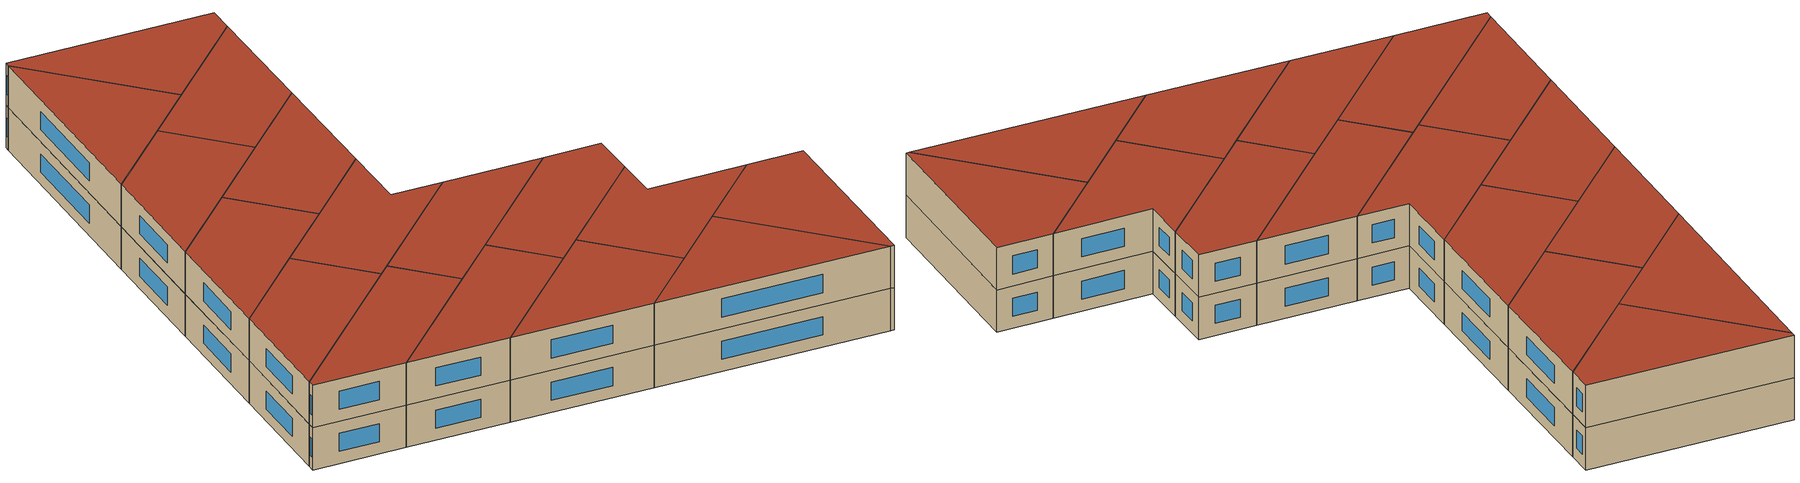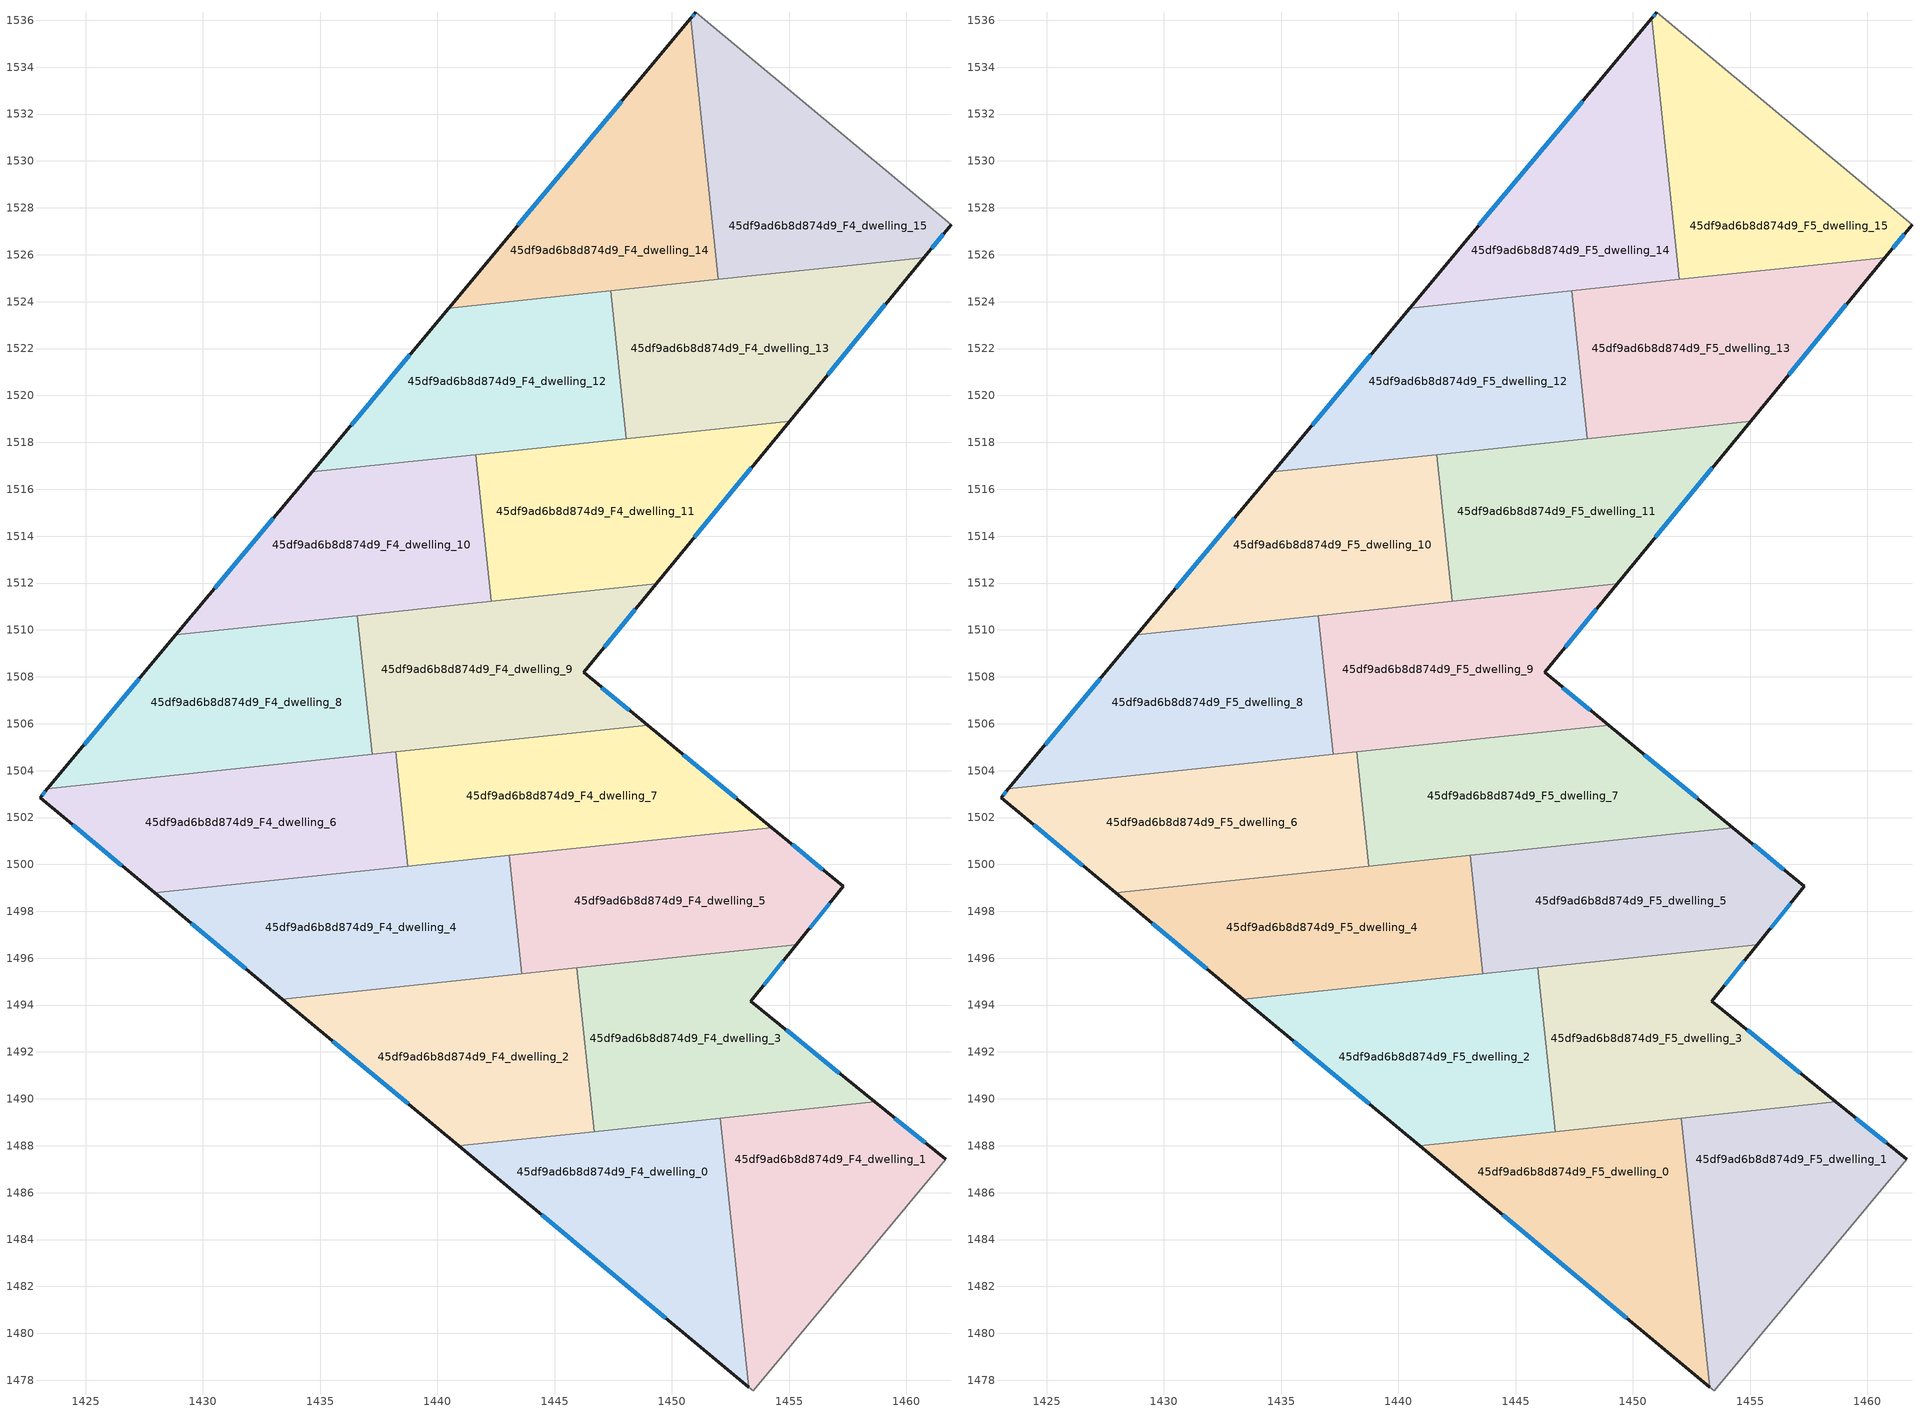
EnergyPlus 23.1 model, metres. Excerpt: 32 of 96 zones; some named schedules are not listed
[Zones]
45df9ad6b8d874d9_F4_dwelling_0
 floor to 45df9ad6b8d874d9_F3_dwelling_0 (EU_floor_Construction): 1452.07,1489.18 1453.28,1477.71 1440.91,1488 z12
 wall outside (EU_wall_Construction): 1440.91,1488 1453.28,1477.71 z12:15
 wall to 45df9ad6b8d874d9_F4_dwelling_1 (EU_wall_Construction): 1453.28,1477.71 1452.07,1489.18 z12:15
 wall to 45df9ad6b8d874d9_F4_dwelling_2 (EU_wall_Construction): 1446.69,1488.61 1440.91,1488 z12:15
 wall to 45df9ad6b8d874d9_F4_dwelling_3 (EU_wall_Construction): 1452.07,1489.18 1446.69,1488.61 z12:15
 window (EU_Window_Construction): 1444.45,1485.06 1449.75,1480.65 z12.86:14.14
45df9ad6b8d874d9_F4_dwelling_1
 floor to 45df9ad6b8d874d9_F3_dwelling_1 (EU_floor_Construction): 1461.67,1487.42 1453.46,1477.56 1453.28,1477.71 1452.07,1489.18 1458.65,1489.88 z12
 wall outside (EU_wall_Construction): 1461.67,1487.42 1458.65,1489.88 z12:15
 wall adiabatic (EU_wall_Construction): 1453.28,1477.71 1453.46,1477.56 1461.67,1487.42 z12:15
 wall to 45df9ad6b8d874d9_F4_dwelling_3 (EU_wall_Construction): 1458.65,1489.88 1452.07,1489.18 z12:15
 window (EU_Window_Construction): 1460.81,1488.12 1459.51,1489.17 z12.86:14.14
45df9ad6b8d874d9_F4_dwelling_10
 floor to 45df9ad6b8d874d9_F3_dwelling_10 (EU_floor_Construction): 1441.63,1517.48 1442.3,1511.21 1428.85,1509.79 1434.66,1516.74 z12
 wall outside (EU_wall_Construction): 1434.66,1516.74 1428.85,1509.79 z12:15
 wall to 45df9ad6b8d874d9_F4_dwelling_11 (EU_wall_Construction): 1442.3,1511.21 1441.63,1517.48 z12:15
 wall to 45df9ad6b8d874d9_F4_dwelling_8 (EU_wall_Construction): 1428.85,1509.79 1436.59,1510.61 z12:15
 wall to 45df9ad6b8d874d9_F4_dwelling_12 (EU_wall_Construction): 1441.63,1517.48 1434.66,1516.74 z12:15
 wall to 45df9ad6b8d874d9_F4_dwelling_9 (EU_wall_Construction): 1436.59,1510.61 1442.3,1511.21 z12:15
 window (EU_Window_Construction): 1433,1514.75 1430.51,1511.78 z12.86:14.14
45df9ad6b8d874d9_F4_dwelling_11
 floor to 45df9ad6b8d874d9_F3_dwelling_11 (EU_floor_Construction): 1455.02,1518.9 1449.33,1511.96 1442.3,1511.21 1441.63,1517.48 z12
 wall outside (EU_wall_Construction): 1449.33,1511.96 1455.02,1518.9 z12:15
 wall to 45df9ad6b8d874d9_F4_dwelling_9 (EU_wall_Construction): 1442.3,1511.21 1449.33,1511.96 z12:15
 wall to 45df9ad6b8d874d9_F4_dwelling_13 (EU_wall_Construction): 1455.02,1518.9 1448.06,1518.16 z12:15
 wall to 45df9ad6b8d874d9_F4_dwelling_12 (EU_wall_Construction): 1448.06,1518.16 1441.63,1517.48 z12:15
 window (EU_Window_Construction): 1450.96,1513.94 1453.4,1516.92 z12.86:14.14
45df9ad6b8d874d9_F4_dwelling_12
 floor to 45df9ad6b8d874d9_F3_dwelling_12 (EU_floor_Construction): 1447.4,1524.46 1448.06,1518.16 1434.66,1516.74 1440.49,1523.73 z12
 wall outside (EU_wall_Construction): 1440.49,1523.73 1434.66,1516.74 z12:15
 wall to 45df9ad6b8d874d9_F4_dwelling_13 (EU_wall_Construction): 1448.06,1518.16 1447.4,1524.46 z12:15
 wall to 45df9ad6b8d874d9_F4_dwelling_14 (EU_wall_Construction): 1447.4,1524.46 1440.49,1523.73 z12:15
 window (EU_Window_Construction): 1438.82,1521.73 1436.32,1518.74 z12.86:14.14
45df9ad6b8d874d9_F4_dwelling_13
 floor to 45df9ad6b8d874d9_F3_dwelling_13 (EU_floor_Construction): 1460.74,1525.87 1455.02,1518.9 1448.06,1518.16 1447.4,1524.46 z12
 wall outside (EU_wall_Construction): 1455.02,1518.9 1460.74,1525.87 z12:15
 wall to 45df9ad6b8d874d9_F4_dwelling_15 (EU_wall_Construction): 1460.74,1525.87 1451.98,1524.94 z12:15
 wall to 45df9ad6b8d874d9_F4_dwelling_14 (EU_wall_Construction): 1451.98,1524.94 1447.39,1524.46 z12:15
 window (EU_Window_Construction): 1456.66,1520.89 1459.11,1523.88 z12.86:14.14
45df9ad6b8d874d9_F4_dwelling_14
 floor to 45df9ad6b8d874d9_F3_dwelling_14 (EU_floor_Construction): 1450.8,1536.08 1451.98,1524.94 1440.49,1523.73 z12
 wall outside (EU_wall_Construction): 1450.8,1536.08 1440.49,1523.73 z12:15
 wall to 45df9ad6b8d874d9_F4_dwelling_15 (EU_wall_Construction): 1451.98,1524.94 1450.8,1536.08 z12:15
 window (EU_Window_Construction): 1447.86,1532.55 1443.44,1527.25 z12.86:14.14
45df9ad6b8d874d9_F4_dwelling_15
 floor to 45df9ad6b8d874d9_F3_dwelling_15 (EU_floor_Construction): 1461.91,1527.29 1460.74,1525.87 1451.98,1524.94 1450.8,1536.08 1451.02,1536.34 z12
 wall outside (EU_wall_Construction): 1451.02,1536.34 1450.8,1536.08 / 1460.74,1525.87 1461.91,1527.29 z12:15
 wall adiabatic (EU_wall_Construction): 1461.91,1527.29 1451.02,1536.34 z12:15
 window (EU_Window_Construction): 1450.96,1536.26 1450.87,1536.15 / 1461.08,1526.28 1461.57,1526.88 z12.86:14.14
45df9ad6b8d874d9_F4_dwelling_2
 floor to 45df9ad6b8d874d9_F3_dwelling_2 (EU_floor_Construction): 1445.95,1495.59 1446.69,1488.61 1440.91,1488 1433.39,1494.25 z12
 wall outside (EU_wall_Construction): 1433.39,1494.25 1440.91,1488 z12:15
 wall to 45df9ad6b8d874d9_F4_dwelling_3 (EU_wall_Construction): 1446.69,1488.61 1445.95,1495.59 z12:15
 wall to 45df9ad6b8d874d9_F4_dwelling_4 (EU_wall_Construction): 1443.61,1495.34 1433.39,1494.25 z12:15
 wall to 45df9ad6b8d874d9_F4_dwelling_5 (EU_wall_Construction): 1445.95,1495.59 1443.61,1495.34 z12:15
 window (EU_Window_Construction): 1435.54,1492.47 1438.76,1489.79 z12.86:14.14
45df9ad6b8d874d9_F4_dwelling_3
 floor to 45df9ad6b8d874d9_F3_dwelling_3 (EU_floor_Construction): 1455.31,1496.58 1453.36,1494.16 1458.65,1489.88 1446.69,1488.61 1445.95,1495.59 z12
 wall outside (EU_wall_Construction): 1458.65,1489.88 1453.36,1494.16 1455.31,1496.58 z12:15
 wall to 45df9ad6b8d874d9_F4_dwelling_5 (EU_wall_Construction): 1455.31,1496.58 1445.95,1495.59 z12:15
 window (EU_Window_Construction): 1457.14,1491.1 1454.87,1492.94 / 1453.92,1494.85 1454.75,1495.89 z12.86:14.14
45df9ad6b8d874d9_F4_dwelling_4
 floor to 45df9ad6b8d874d9_F3_dwelling_4 (EU_floor_Construction): 1443.07,1500.38 1443.61,1495.34 1433.39,1494.25 1427.95,1498.78 z12
 wall outside (EU_wall_Construction): 1427.95,1498.78 1433.39,1494.25 z12:15
 wall to 45df9ad6b8d874d9_F4_dwelling_5 (EU_wall_Construction): 1443.61,1495.34 1443.07,1500.38 z12:15
 wall to 45df9ad6b8d874d9_F4_dwelling_6 (EU_wall_Construction): 1438.74,1499.92 1427.95,1498.78 z12:15
 wall to 45df9ad6b8d874d9_F4_dwelling_7 (EU_wall_Construction): 1443.07,1500.38 1438.74,1499.92 z12:15
 window (EU_Window_Construction): 1429.5,1497.49 1431.83,1495.55 z12.86:14.14
45df9ad6b8d874d9_F4_dwelling_5
 floor to 45df9ad6b8d874d9_F3_dwelling_5 (EU_floor_Construction): 1457.3,1499.06 1455.31,1496.58 1443.61,1495.34 1443.07,1500.38 1454.26,1501.57 z12
 wall outside (EU_wall_Construction): 1455.31,1496.58 1457.3,1499.06 1454.26,1501.57 z12:15
 wall to 45df9ad6b8d874d9_F4_dwelling_7 (EU_wall_Construction): 1454.26,1501.57 1443.07,1500.38 z12:15
 window (EU_Window_Construction): 1456.43,1499.78 1455.13,1500.85 / 1455.88,1497.29 1456.73,1498.35 z12.86:14.14
45df9ad6b8d874d9_F4_dwelling_6
 floor to 45df9ad6b8d874d9_F3_dwelling_6 (EU_floor_Construction): 1438.22,1504.79 1438.74,1499.92 1427.95,1498.78 1423.05,1502.85 1423.36,1503.22 z12
 wall outside (EU_wall_Construction): 1423.36,1503.22 1423.05,1502.85 1427.95,1498.78 z12:15
 wall to 45df9ad6b8d874d9_F4_dwelling_7 (EU_wall_Construction): 1438.74,1499.92 1438.22,1504.79 z12:15
 wall to 45df9ad6b8d874d9_F4_dwelling_8 (EU_wall_Construction): 1437.22,1504.69 1423.36,1503.22 z12:15
 wall to 45df9ad6b8d874d9_F4_dwelling_9 (EU_wall_Construction): 1438.22,1504.79 1437.22,1504.69 z12:15
 window (EU_Window_Construction): 1423.28,1503.11 1423.14,1502.96 / 1424.45,1501.69 1426.55,1499.94 z12.86:14.14
45df9ad6b8d874d9_F4_dwelling_7
 floor to 45df9ad6b8d874d9_F3_dwelling_7 (EU_floor_Construction): 1454.26,1501.57 1438.74,1499.92 1438.22,1504.79 1448.97,1505.93 z12
 wall outside (EU_wall_Construction): 1454.26,1501.57 1448.97,1505.93 z12:15
 wall to 45df9ad6b8d874d9_F4_dwelling_9 (EU_wall_Construction): 1448.97,1505.93 1438.22,1504.79 z12:15
 window (EU_Window_Construction): 1452.75,1502.81 1450.48,1504.69 z12.86:14.14
45df9ad6b8d874d9_F4_dwelling_8
 floor to 45df9ad6b8d874d9_F3_dwelling_8 (EU_floor_Construction): 1436.59,1510.61 1437.22,1504.69 1423.36,1503.22 1428.85,1509.79 z12
 wall outside (EU_wall_Construction): 1428.85,1509.79 1423.36,1503.22 z12:15
 wall to 45df9ad6b8d874d9_F4_dwelling_9 (EU_wall_Construction): 1437.22,1504.69 1436.59,1510.61 z12:15
 window (EU_Window_Construction): 1427.28,1507.91 1424.93,1505.1 z12.86:14.14
45df9ad6b8d874d9_F4_dwelling_9
 floor to 45df9ad6b8d874d9_F3_dwelling_9 (EU_floor_Construction): 1449.33,1511.96 1446.23,1508.18 1448.97,1505.93 1437.22,1504.69 1436.59,1510.61 z12
 wall outside (EU_wall_Construction): 1448.97,1505.93 1446.23,1508.18 1449.33,1511.96 z12:15
 window (EU_Window_Construction): 1448.19,1506.58 1447.01,1507.54 / 1447.12,1509.26 1448.45,1510.88 z12.86:14.14
45df9ad6b8d874d9_F5_dwelling_0
 floor to 45df9ad6b8d874d9_F4_dwelling_0 (EU_floor_Construction): 1452.07,1489.18 1453.28,1477.71 1440.91,1488 z15
 wall outside (EU_wall_Construction): 1440.91,1488 1453.28,1477.71 z15:18
 wall to 45df9ad6b8d874d9_F5_dwelling_1 (EU_wall_Construction): 1453.28,1477.71 1452.07,1489.18 z15:18
 wall to 45df9ad6b8d874d9_F5_dwelling_2 (EU_wall_Construction): 1446.69,1488.61 1440.91,1488 z15:18
 wall to 45df9ad6b8d874d9_F5_dwelling_3 (EU_wall_Construction): 1452.07,1489.18 1446.69,1488.61 z15:18
 window (EU_Window_Construction): 1444.45,1485.06 1449.75,1480.65 z15.86:17.14
 roof outside (EU_roof_Construction): 1453.28,1477.71 1452.07,1489.18 1440.91,1488 z18
45df9ad6b8d874d9_F5_dwelling_1
 floor to 45df9ad6b8d874d9_F4_dwelling_1 (EU_floor_Construction): 1461.67,1487.42 1453.46,1477.56 1453.28,1477.71 1452.07,1489.18 1458.65,1489.88 z15
 wall outside (EU_wall_Construction): 1461.67,1487.42 1458.65,1489.88 z15:18
 wall adiabatic (EU_wall_Construction): 1453.28,1477.71 1453.46,1477.56 1461.67,1487.42 z15:18
 wall to 45df9ad6b8d874d9_F5_dwelling_3 (EU_wall_Construction): 1458.65,1489.88 1452.07,1489.18 z15:18
 window (EU_Window_Construction): 1460.81,1488.12 1459.51,1489.17 z15.86:17.14
 roof outside (EU_roof_Construction): 1453.46,1477.56 1461.67,1487.42 1458.65,1489.88 1452.07,1489.18 1453.28,1477.71 z18
45df9ad6b8d874d9_F5_dwelling_10
 floor to 45df9ad6b8d874d9_F4_dwelling_10 (EU_floor_Construction): 1441.63,1517.48 1442.3,1511.21 1428.85,1509.79 1434.66,1516.74 z15
 wall outside (EU_wall_Construction): 1434.66,1516.74 1428.85,1509.79 z15:18
 wall to 45df9ad6b8d874d9_F5_dwelling_11 (EU_wall_Construction): 1442.3,1511.21 1441.63,1517.48 z15:18
 wall to 45df9ad6b8d874d9_F5_dwelling_8 (EU_wall_Construction): 1428.85,1509.79 1436.59,1510.61 z15:18
 wall to 45df9ad6b8d874d9_F5_dwelling_12 (EU_wall_Construction): 1441.63,1517.48 1434.66,1516.74 z15:18
 wall to 45df9ad6b8d874d9_F5_dwelling_9 (EU_wall_Construction): 1436.59,1510.61 1442.3,1511.21 z15:18
 window (EU_Window_Construction): 1433,1514.75 1430.51,1511.78 z15.86:17.14
 roof outside (EU_roof_Construction): 1442.3,1511.21 1441.63,1517.48 1434.66,1516.74 1428.85,1509.79 z18
45df9ad6b8d874d9_F5_dwelling_11
 floor to 45df9ad6b8d874d9_F4_dwelling_11 (EU_floor_Construction): 1455.02,1518.9 1449.33,1511.96 1442.3,1511.21 1441.63,1517.48 z15
 wall outside (EU_wall_Construction): 1449.33,1511.96 1455.02,1518.9 z15:18
 wall to 45df9ad6b8d874d9_F5_dwelling_9 (EU_wall_Construction): 1442.3,1511.21 1449.33,1511.96 z15:18
 wall to 45df9ad6b8d874d9_F5_dwelling_13 (EU_wall_Construction): 1455.02,1518.9 1448.06,1518.16 z15:18
 wall to 45df9ad6b8d874d9_F5_dwelling_12 (EU_wall_Construction): 1448.06,1518.16 1441.63,1517.48 z15:18
 window (EU_Window_Construction): 1450.96,1513.94 1453.4,1516.92 z15.86:17.14
 roof outside (EU_roof_Construction): 1449.33,1511.96 1455.02,1518.9 1441.63,1517.48 1442.3,1511.21 z18
45df9ad6b8d874d9_F5_dwelling_12
 floor to 45df9ad6b8d874d9_F4_dwelling_12 (EU_floor_Construction): 1447.4,1524.46 1448.06,1518.16 1434.66,1516.74 1440.49,1523.73 z15
 wall outside (EU_wall_Construction): 1440.49,1523.73 1434.66,1516.74 z15:18
 wall to 45df9ad6b8d874d9_F5_dwelling_13 (EU_wall_Construction): 1448.06,1518.16 1447.4,1524.46 z15:18
 wall to 45df9ad6b8d874d9_F5_dwelling_14 (EU_wall_Construction): 1447.4,1524.46 1440.49,1523.73 z15:18
 window (EU_Window_Construction): 1438.82,1521.73 1436.32,1518.74 z15.86:17.14
 roof outside (EU_roof_Construction): 1448.06,1518.16 1447.4,1524.46 1440.49,1523.73 1434.66,1516.74 z18
45df9ad6b8d874d9_F5_dwelling_13
 floor to 45df9ad6b8d874d9_F4_dwelling_13 (EU_floor_Construction): 1460.74,1525.87 1455.02,1518.9 1448.06,1518.16 1447.4,1524.46 z15
 wall outside (EU_wall_Construction): 1455.02,1518.9 1460.74,1525.87 z15:18
 wall to 45df9ad6b8d874d9_F5_dwelling_15 (EU_wall_Construction): 1460.74,1525.87 1451.98,1524.94 z15:18
 wall to 45df9ad6b8d874d9_F5_dwelling_14 (EU_wall_Construction): 1451.98,1524.94 1447.39,1524.46 z15:18
 window (EU_Window_Construction): 1456.66,1520.89 1459.11,1523.88 z15.86:17.14
 roof outside (EU_roof_Construction): 1455.02,1518.9 1460.74,1525.87 1447.4,1524.46 1448.06,1518.16 z18
45df9ad6b8d874d9_F5_dwelling_14
 floor to 45df9ad6b8d874d9_F4_dwelling_14 (EU_floor_Construction): 1450.8,1536.08 1451.98,1524.94 1440.49,1523.73 z15
 wall outside (EU_wall_Construction): 1450.8,1536.08 1440.49,1523.73 z15:18
 wall to 45df9ad6b8d874d9_F5_dwelling_15 (EU_wall_Construction): 1451.98,1524.94 1450.8,1536.08 z15:18
 window (EU_Window_Construction): 1447.86,1532.55 1443.44,1527.25 z15.86:17.14
 roof outside (EU_roof_Construction): 1451.98,1524.94 1450.8,1536.08 1440.49,1523.73 z18
45df9ad6b8d874d9_F5_dwelling_15
 floor to 45df9ad6b8d874d9_F4_dwelling_15 (EU_floor_Construction): 1461.91,1527.29 1460.74,1525.87 1451.98,1524.94 1450.8,1536.08 1451.02,1536.34 z15
 wall outside (EU_wall_Construction): 1451.02,1536.34 1450.8,1536.08 / 1460.74,1525.87 1461.91,1527.29 z15:18
 wall adiabatic (EU_wall_Construction): 1461.91,1527.29 1451.02,1536.34 z15:18
 window (EU_Window_Construction): 1450.96,1536.26 1450.87,1536.15 / 1461.08,1526.28 1461.57,1526.88 z15.86:17.14
 roof outside (EU_roof_Construction): 1460.74,1525.87 1461.91,1527.29 1451.02,1536.34 1450.8,1536.08 1451.98,1524.94 z18
45df9ad6b8d874d9_F5_dwelling_2
 floor to 45df9ad6b8d874d9_F4_dwelling_2 (EU_floor_Construction): 1445.95,1495.59 1446.69,1488.61 1440.91,1488 1433.39,1494.25 z15
 wall outside (EU_wall_Construction): 1433.39,1494.25 1440.91,1488 z15:18
 wall to 45df9ad6b8d874d9_F5_dwelling_3 (EU_wall_Construction): 1446.69,1488.61 1445.95,1495.59 z15:18
 wall to 45df9ad6b8d874d9_F5_dwelling_4 (EU_wall_Construction): 1443.61,1495.34 1433.39,1494.25 z15:18
 wall to 45df9ad6b8d874d9_F5_dwelling_5 (EU_wall_Construction): 1445.95,1495.59 1443.61,1495.34 z15:18
 window (EU_Window_Construction): 1435.54,1492.47 1438.76,1489.79 z15.86:17.14
 roof outside (EU_roof_Construction): 1446.69,1488.61 1445.95,1495.59 1433.39,1494.25 1440.91,1488 z18
45df9ad6b8d874d9_F5_dwelling_3
 floor to 45df9ad6b8d874d9_F4_dwelling_3 (EU_floor_Construction): 1455.31,1496.58 1453.36,1494.16 1458.65,1489.88 1446.69,1488.61 1445.95,1495.59 z15
 wall outside (EU_wall_Construction): 1458.65,1489.88 1453.36,1494.16 1455.31,1496.58 z15:18
 wall to 45df9ad6b8d874d9_F5_dwelling_5 (EU_wall_Construction): 1455.31,1496.58 1445.95,1495.59 z15:18
 window (EU_Window_Construction): 1457.14,1491.1 1454.87,1492.94 / 1453.92,1494.85 1454.75,1495.89 z15.86:17.14
 roof outside (EU_roof_Construction): 1458.65,1489.88 1453.36,1494.16 1455.31,1496.58 1445.95,1495.59 1446.69,1488.61 z18
45df9ad6b8d874d9_F5_dwelling_4
 floor to 45df9ad6b8d874d9_F4_dwelling_4 (EU_floor_Construction): 1443.07,1500.38 1443.61,1495.34 1433.39,1494.25 1427.95,1498.78 z15
 wall outside (EU_wall_Construction): 1427.95,1498.78 1433.39,1494.25 z15:18
 wall to 45df9ad6b8d874d9_F5_dwelling_5 (EU_wall_Construction): 1443.61,1495.34 1443.07,1500.38 z15:18
 wall to 45df9ad6b8d874d9_F5_dwelling_6 (EU_wall_Construction): 1438.74,1499.92 1427.95,1498.78 z15:18
 wall to 45df9ad6b8d874d9_F5_dwelling_7 (EU_wall_Construction): 1443.07,1500.38 1438.74,1499.92 z15:18
 window (EU_Window_Construction): 1429.5,1497.49 1431.83,1495.55 z15.86:17.14
 roof outside (EU_roof_Construction): 1443.61,1495.34 1443.07,1500.38 1427.95,1498.78 1433.39,1494.25 z18
45df9ad6b8d874d9_F5_dwelling_5
 floor to 45df9ad6b8d874d9_F4_dwelling_5 (EU_floor_Construction): 1457.3,1499.06 1455.31,1496.58 1443.61,1495.34 1443.07,1500.38 1454.26,1501.57 z15
 wall outside (EU_wall_Construction): 1455.31,1496.58 1457.3,1499.06 1454.26,1501.57 z15:18
 wall to 45df9ad6b8d874d9_F5_dwelling_7 (EU_wall_Construction): 1454.26,1501.57 1443.07,1500.38 z15:18
 window (EU_Window_Construction): 1456.43,1499.78 1455.13,1500.85 / 1455.88,1497.29 1456.73,1498.35 z15.86:17.14
 roof outside (EU_roof_Construction): 1455.31,1496.58 1457.3,1499.06 1454.26,1501.57 1443.07,1500.38 1443.61,1495.34 z18
45df9ad6b8d874d9_F5_dwelling_6
 floor to 45df9ad6b8d874d9_F4_dwelling_6 (EU_floor_Construction): 1438.22,1504.79 1438.74,1499.92 1427.95,1498.78 1423.05,1502.85 1423.36,1503.22 z15
 wall outside (EU_wall_Construction): 1423.36,1503.22 1423.05,1502.85 1427.95,1498.78 z15:18
 wall to 45df9ad6b8d874d9_F5_dwelling_7 (EU_wall_Construction): 1438.74,1499.92 1438.22,1504.79 z15:18
 wall to 45df9ad6b8d874d9_F5_dwelling_8 (EU_wall_Construction): 1437.22,1504.69 1423.36,1503.22 z15:18
 wall to 45df9ad6b8d874d9_F5_dwelling_9 (EU_wall_Construction): 1438.22,1504.79 1437.22,1504.69 z15:18
 window (EU_Window_Construction): 1423.28,1503.11 1423.14,1502.96 / 1424.45,1501.69 1426.55,1499.94 z15.86:17.14
 roof outside (EU_roof_Construction): 1438.74,1499.92 1438.22,1504.79 1423.36,1503.22 1423.05,1502.85 1427.95,1498.78 z18
45df9ad6b8d874d9_F5_dwelling_7
 floor to 45df9ad6b8d874d9_F4_dwelling_7 (EU_floor_Construction): 1454.26,1501.57 1438.74,1499.92 1438.22,1504.79 1448.97,1505.93 z15
 wall outside (EU_wall_Construction): 1454.26,1501.57 1448.97,1505.93 z15:18
 wall to 45df9ad6b8d874d9_F5_dwelling_9 (EU_wall_Construction): 1448.97,1505.93 1438.22,1504.79 z15:18
 window (EU_Window_Construction): 1452.75,1502.81 1450.48,1504.69 z15.86:17.14
 roof outside (EU_roof_Construction): 1454.26,1501.57 1448.97,1505.93 1438.22,1504.79 1438.74,1499.92 z18
45df9ad6b8d874d9_F5_dwelling_8
 floor to 45df9ad6b8d874d9_F4_dwelling_8 (EU_floor_Construction): 1436.59,1510.61 1437.22,1504.69 1423.36,1503.22 1428.85,1509.79 z15
 wall outside (EU_wall_Construction): 1428.85,1509.79 1423.36,1503.22 z15:18
 wall to 45df9ad6b8d874d9_F5_dwelling_9 (EU_wall_Construction): 1437.22,1504.69 1436.59,1510.61 z15:18
 window (EU_Window_Construction): 1427.28,1507.91 1424.93,1505.1 z15.86:17.14
 roof outside (EU_roof_Construction): 1437.22,1504.69 1436.59,1510.61 1428.85,1509.79 1423.36,1503.22 z18
45df9ad6b8d874d9_F5_dwelling_9
 floor to 45df9ad6b8d874d9_F4_dwelling_9 (EU_floor_Construction): 1449.33,1511.96 1446.23,1508.18 1448.97,1505.93 1437.22,1504.69 1436.59,1510.61 z15
 wall outside (EU_wall_Construction): 1448.97,1505.93 1446.23,1508.18 1449.33,1511.96 z15:18
 window (EU_Window_Construction): 1448.19,1506.58 1447.01,1507.54 / 1447.12,1509.26 1448.45,1510.88 z15.86:17.14
 roof outside (EU_roof_Construction): 1448.97,1505.93 1446.23,1508.18 1449.33,1511.96 1436.59,1510.61 1437.22,1504.69 z18
[Building]
EU S2 Campaign: North Axis=0; Terrain=City; Solar Distribution=FullExterior
[Site:Location]
Helsinki-Vantaa.AP: Latitude=60.317; Longitude=24.963; Time Zone=2; Elevation=54.6
[SizingPeriod:WeatherFileDays]
AnnualSizingPeriod: Begin Month=1; Begin Day of Month=1; End Month=12; End Day of Month=31; Day of Week for Start Day=Monday; Use Weather File Daylight Saving Period=No; Use Weather File Rain and Snow Indicators=No
[MATERIAL]
EU_InternalMass_Material: Roughness=MediumRough; Thickness=0.1; Conductivity=1; Density=1800; Specific Heat=900; Thermal Absorptance=0.9; Solar Absorptance=0.7; Visible Absorptance=0.7
[MATERIAL:NOMASS] Roughness=MediumRough; Thermal Absorptance=0.9; Solar Absorptance=0.7; Visible Absorptance=0.7
Name | Thermal Resistance
EU_wall_NoMass | 1.10183
EU_roof_NoMass; EU_floor_NoMass | 1.70606
[WINDOWMATERIAL:SIMPLEGLAZINGSYSTEM]
EU_Window_SimpleGlazing: UFactor=3.11035; Solar Heat Gain Coefficient=0.8; Visible Transmittance=0.8
[CONSTRUCTION]
EU_wall_Construction: EU_wall_NoMass
EU_roof_Construction: EU_roof_NoMass
EU_floor_Construction: EU_floor_NoMass
EU_Window_Construction: EU_Window_SimpleGlazing
EU_InternalMass_Construction: EU_InternalMass_Material
[ZONE] Type=1; Multiplier=1; Ceiling Height=autocalculate; Floor Area=autocalculate; Part of Total Floor Area=Yes
Name | Volume
45df9ad6b8d874d9_F4_dwelling_0; 45df9ad6b8d874d9_F5_dwelling_0; 45df9ad6b8d874d9_F4_dwelling_3; 45df9ad6b8d874d9_F5_dwelling_3 | 194.022
45df9ad6b8d874d9_F4_dwelling_1; 45df9ad6b8d874d9_F5_dwelling_1 | 194.042
45df9ad6b8d874d9_F4_dwelling_10; 45df9ad6b8d874d9_F5_dwelling_10 | 194.039
45df9ad6b8d874d9_F4_dwelling_11; 45df9ad6b8d874d9_F5_dwelling_11; 45df9ad6b8d874d9_F4_dwelling_7; 45df9ad6b8d874d9_F5_dwelling_7 | 194.037
45df9ad6b8d874d9_F4_dwelling_12; 45df9ad6b8d874d9_F5_dwelling_12; 45df9ad6b8d874d9_F4_dwelling_15; 45df9ad6b8d874d9_F5_dwelling_15 | 194.016
45df9ad6b8d874d9_F4_dwelling_13; 45df9ad6b8d874d9_F5_dwelling_13 | 194.015
45df9ad6b8d874d9_F4_dwelling_14; 45df9ad6b8d874d9_F5_dwelling_14 | 194.029
45df9ad6b8d874d9_F4_dwelling_2; 45df9ad6b8d874d9_F5_dwelling_2; 45df9ad6b8d874d9_F4_dwelling_9; 45df9ad6b8d874d9_F5_dwelling_9 | 194.027
45df9ad6b8d874d9_F4_dwelling_4; 45df9ad6b8d874d9_F5_dwelling_4 | 193.997
45df9ad6b8d874d9_F4_dwelling_5; 45df9ad6b8d874d9_F5_dwelling_5 | 194
45df9ad6b8d874d9_F4_dwelling_6; 45df9ad6b8d874d9_F5_dwelling_6 | 194.043
45df9ad6b8d874d9_F4_dwelling_8; 45df9ad6b8d874d9_F5_dwelling_8 | 194.026
[INTERNALMASS] Construction=EU_InternalMass_Construction
Name | Zone or ZoneList | Surface Area
45df9ad6b8d874d9_F4_dwelling_0_EU_InternalMass | 45df9ad6b8d874d9_F4_dwelling_0 | 64.6739
45df9ad6b8d874d9_F4_dwelling_1_EU_InternalMass | 45df9ad6b8d874d9_F4_dwelling_1 | 64.6767
45df9ad6b8d874d9_F4_dwelling_2_EU_InternalMass | 45df9ad6b8d874d9_F4_dwelling_2 | 64.676
45df9ad6b8d874d9_F4_dwelling_3_EU_InternalMass | 45df9ad6b8d874d9_F4_dwelling_3 | 64.6741
45df9ad6b8d874d9_F4_dwelling_4_EU_InternalMass | 45df9ad6b8d874d9_F4_dwelling_4 | 64.667
45df9ad6b8d874d9_F4_dwelling_5_EU_InternalMass | 45df9ad6b8d874d9_F4_dwelling_5 | 64.6669
45df9ad6b8d874d9_F4_dwelling_6_EU_InternalMass | 45df9ad6b8d874d9_F4_dwelling_6 | 64.6805
45df9ad6b8d874d9_F4_dwelling_7_EU_InternalMass | 45df9ad6b8d874d9_F4_dwelling_7 | 64.6793
45df9ad6b8d874d9_F4_dwelling_8_EU_InternalMass | 45df9ad6b8d874d9_F4_dwelling_8 | 64.676
45df9ad6b8d874d9_F4_dwelling_9_EU_InternalMass | 45df9ad6b8d874d9_F4_dwelling_9 | 64.6752
45df9ad6b8d874d9_F4_dwelling_10_EU_InternalMass | 45df9ad6b8d874d9_F4_dwelling_10 | 64.6804
45df9ad6b8d874d9_F4_dwelling_11_EU_InternalMass | 45df9ad6b8d874d9_F4_dwelling_11 | 64.6777
45df9ad6b8d874d9_F4_dwelling_12_EU_InternalMass | 45df9ad6b8d874d9_F4_dwelling_12 | 64.6696
45df9ad6b8d874d9_F4_dwelling_13_EU_InternalMass | 45df9ad6b8d874d9_F4_dwelling_13 | 64.6709
45df9ad6b8d874d9_F4_dwelling_14_EU_InternalMass | 45df9ad6b8d874d9_F4_dwelling_14 | 64.6709
45df9ad6b8d874d9_F4_dwelling_15_EU_InternalMass | 45df9ad6b8d874d9_F4_dwelling_15 | 64.6745
45df9ad6b8d874d9_F5_dwelling_0_EU_InternalMass | 45df9ad6b8d874d9_F5_dwelling_0 | 64.6739
45df9ad6b8d874d9_F5_dwelling_1_EU_InternalMass | 45df9ad6b8d874d9_F5_dwelling_1 | 64.6767
45df9ad6b8d874d9_F5_dwelling_2_EU_InternalMass | 45df9ad6b8d874d9_F5_dwelling_2 | 64.676
45df9ad6b8d874d9_F5_dwelling_3_EU_InternalMass | 45df9ad6b8d874d9_F5_dwelling_3 | 64.6741
45df9ad6b8d874d9_F5_dwelling_4_EU_InternalMass | 45df9ad6b8d874d9_F5_dwelling_4 | 64.667
45df9ad6b8d874d9_F5_dwelling_5_EU_InternalMass | 45df9ad6b8d874d9_F5_dwelling_5 | 64.6669
45df9ad6b8d874d9_F5_dwelling_6_EU_InternalMass | 45df9ad6b8d874d9_F5_dwelling_6 | 64.6805
45df9ad6b8d874d9_F5_dwelling_7_EU_InternalMass | 45df9ad6b8d874d9_F5_dwelling_7 | 64.6793
45df9ad6b8d874d9_F5_dwelling_8_EU_InternalMass | 45df9ad6b8d874d9_F5_dwelling_8 | 64.676
45df9ad6b8d874d9_F5_dwelling_9_EU_InternalMass | 45df9ad6b8d874d9_F5_dwelling_9 | 64.6752
45df9ad6b8d874d9_F5_dwelling_10_EU_InternalMass | 45df9ad6b8d874d9_F5_dwelling_10 | 64.6804
45df9ad6b8d874d9_F5_dwelling_11_EU_InternalMass | 45df9ad6b8d874d9_F5_dwelling_11 | 64.6777
45df9ad6b8d874d9_F5_dwelling_12_EU_InternalMass | 45df9ad6b8d874d9_F5_dwelling_12 | 64.6696
45df9ad6b8d874d9_F5_dwelling_13_EU_InternalMass | 45df9ad6b8d874d9_F5_dwelling_13 | 64.6709
45df9ad6b8d874d9_F5_dwelling_14_EU_InternalMass | 45df9ad6b8d874d9_F5_dwelling_14 | 64.6709
45df9ad6b8d874d9_F5_dwelling_15_EU_InternalMass | 45df9ad6b8d874d9_F5_dwelling_15 | 64.6745
[OTHEREQUIPMENT] Fuel Type=Electricity; Design Level Calculation Method=Watts/Area; Power per Zone Floor Area=1; Fraction Latent=0; Fraction Radiant=0; Fraction Lost=0; Carbon Dioxide Generation Rate=0; EndUse Subcategory=EU_Step8_InternalGains
Name | Zone or ZoneList or Space or SpaceList | Schedule
EU_Step8_InternalGain_45df9ad6b8d874d9_F4_dwelling_0_f000 | 45df9ad6b8d874d9_F4_dwelling_0 | EU_Step8_GainSchedule_45df9ad6b8d874d9_F4_dwelling_0_f000
EU_Step8_InternalGain_45df9ad6b8d874d9_F4_dwelling_1_f000 | 45df9ad6b8d874d9_F4_dwelling_1 | EU_Step8_GainSchedule_45df9ad6b8d874d9_F4_dwelling_1_f000
EU_Step8_InternalGain_45df9ad6b8d874d9_F4_dwelling_2_f000 | 45df9ad6b8d874d9_F4_dwelling_2 | EU_Step8_GainSchedule_45df9ad6b8d874d9_F4_dwelling_2_f000
EU_Step8_InternalGain_45df9ad6b8d874d9_F4_dwelling_3_f000 | 45df9ad6b8d874d9_F4_dwelling_3 | EU_Step8_GainSchedule_45df9ad6b8d874d9_F4_dwelling_3_f000
EU_Step8_InternalGain_45df9ad6b8d874d9_F4_dwelling_4_f000 | 45df9ad6b8d874d9_F4_dwelling_4 | EU_Step8_GainSchedule_45df9ad6b8d874d9_F4_dwelling_4_f000
EU_Step8_InternalGain_45df9ad6b8d874d9_F4_dwelling_5_f000 | 45df9ad6b8d874d9_F4_dwelling_5 | EU_Step8_GainSchedule_45df9ad6b8d874d9_F4_dwelling_5_f000
EU_Step8_InternalGain_45df9ad6b8d874d9_F4_dwelling_6_f000 | 45df9ad6b8d874d9_F4_dwelling_6 | EU_Step8_GainSchedule_45df9ad6b8d874d9_F4_dwelling_6_f000
EU_Step8_InternalGain_45df9ad6b8d874d9_F4_dwelling_7_f000 | 45df9ad6b8d874d9_F4_dwelling_7 | EU_Step8_GainSchedule_45df9ad6b8d874d9_F4_dwelling_7_f000
EU_Step8_InternalGain_45df9ad6b8d874d9_F4_dwelling_8_f000 | 45df9ad6b8d874d9_F4_dwelling_8 | EU_Step8_GainSchedule_45df9ad6b8d874d9_F4_dwelling_8_f000
EU_Step8_InternalGain_45df9ad6b8d874d9_F4_dwelling_9_f000 | 45df9ad6b8d874d9_F4_dwelling_9 | EU_Step8_GainSchedule_45df9ad6b8d874d9_F4_dwelling_9_f000
EU_Step8_InternalGain_45df9ad6b8d874d9_F4_dwelling_10_f000 | 45df9ad6b8d874d9_F4_dwelling_10 | EU_Step8_GainSchedule_45df9ad6b8d874d9_F4_dwelling_10_f000
EU_Step8_InternalGain_45df9ad6b8d874d9_F4_dwelling_11_f000 | 45df9ad6b8d874d9_F4_dwelling_11 | EU_Step8_GainSchedule_45df9ad6b8d874d9_F4_dwelling_11_f000
EU_Step8_InternalGain_45df9ad6b8d874d9_F4_dwelling_12_f000 | 45df9ad6b8d874d9_F4_dwelling_12 | EU_Step8_GainSchedule_45df9ad6b8d874d9_F4_dwelling_12_f000
EU_Step8_InternalGain_45df9ad6b8d874d9_F4_dwelling_13_f000 | 45df9ad6b8d874d9_F4_dwelling_13 | EU_Step8_GainSchedule_45df9ad6b8d874d9_F4_dwelling_13_f000
EU_Step8_InternalGain_45df9ad6b8d874d9_F4_dwelling_14_f000 | 45df9ad6b8d874d9_F4_dwelling_14 | EU_Step8_GainSchedule_45df9ad6b8d874d9_F4_dwelling_14_f000
EU_Step8_InternalGain_45df9ad6b8d874d9_F4_dwelling_15_f000 | 45df9ad6b8d874d9_F4_dwelling_15 | EU_Step8_GainSchedule_45df9ad6b8d874d9_F4_dwelling_15_f000
EU_Step8_InternalGain_45df9ad6b8d874d9_F5_dwelling_0_f000 | 45df9ad6b8d874d9_F5_dwelling_0 | EU_Step8_GainSchedule_45df9ad6b8d874d9_F5_dwelling_0_f000
EU_Step8_InternalGain_45df9ad6b8d874d9_F5_dwelling_1_f000 | 45df9ad6b8d874d9_F5_dwelling_1 | EU_Step8_GainSchedule_45df9ad6b8d874d9_F5_dwelling_1_f000
EU_Step8_InternalGain_45df9ad6b8d874d9_F5_dwelling_2_f000 | 45df9ad6b8d874d9_F5_dwelling_2 | EU_Step8_GainSchedule_45df9ad6b8d874d9_F5_dwelling_2_f000
EU_Step8_InternalGain_45df9ad6b8d874d9_F5_dwelling_3_f000 | 45df9ad6b8d874d9_F5_dwelling_3 | EU_Step8_GainSchedule_45df9ad6b8d874d9_F5_dwelling_3_f000
EU_Step8_InternalGain_45df9ad6b8d874d9_F5_dwelling_4_f000 | 45df9ad6b8d874d9_F5_dwelling_4 | EU_Step8_GainSchedule_45df9ad6b8d874d9_F5_dwelling_4_f000
EU_Step8_InternalGain_45df9ad6b8d874d9_F5_dwelling_5_f000 | 45df9ad6b8d874d9_F5_dwelling_5 | EU_Step8_GainSchedule_45df9ad6b8d874d9_F5_dwelling_5_f000
EU_Step8_InternalGain_45df9ad6b8d874d9_F5_dwelling_6_f000 | 45df9ad6b8d874d9_F5_dwelling_6 | EU_Step8_GainSchedule_45df9ad6b8d874d9_F5_dwelling_6_f000
EU_Step8_InternalGain_45df9ad6b8d874d9_F5_dwelling_7_f000 | 45df9ad6b8d874d9_F5_dwelling_7 | EU_Step8_GainSchedule_45df9ad6b8d874d9_F5_dwelling_7_f000
EU_Step8_InternalGain_45df9ad6b8d874d9_F5_dwelling_8_f000 | 45df9ad6b8d874d9_F5_dwelling_8 | EU_Step8_GainSchedule_45df9ad6b8d874d9_F5_dwelling_8_f000
EU_Step8_InternalGain_45df9ad6b8d874d9_F5_dwelling_9_f000 | 45df9ad6b8d874d9_F5_dwelling_9 | EU_Step8_GainSchedule_45df9ad6b8d874d9_F5_dwelling_9_f000
EU_Step8_InternalGain_45df9ad6b8d874d9_F5_dwelling_10_f000 | 45df9ad6b8d874d9_F5_dwelling_10 | EU_Step8_GainSchedule_45df9ad6b8d874d9_F5_dwelling_10_f000
EU_Step8_InternalGain_45df9ad6b8d874d9_F5_dwelling_11_f000 | 45df9ad6b8d874d9_F5_dwelling_11 | EU_Step8_GainSchedule_45df9ad6b8d874d9_F5_dwelling_11_f000
EU_Step8_InternalGain_45df9ad6b8d874d9_F5_dwelling_12_f000 | 45df9ad6b8d874d9_F5_dwelling_12 | EU_Step8_GainSchedule_45df9ad6b8d874d9_F5_dwelling_12_f000
EU_Step8_InternalGain_45df9ad6b8d874d9_F5_dwelling_13_f000 | 45df9ad6b8d874d9_F5_dwelling_13 | EU_Step8_GainSchedule_45df9ad6b8d874d9_F5_dwelling_13_f000
EU_Step8_InternalGain_45df9ad6b8d874d9_F5_dwelling_14_f000 | 45df9ad6b8d874d9_F5_dwelling_14 | EU_Step8_GainSchedule_45df9ad6b8d874d9_F5_dwelling_14_f000
EU_Step8_InternalGain_45df9ad6b8d874d9_F5_dwelling_15_f000 | 45df9ad6b8d874d9_F5_dwelling_15 | EU_Step8_GainSchedule_45df9ad6b8d874d9_F5_dwelling_15_f000
[ZONEVENTILATION:DESIGNFLOWRATE] Schedule=EU_AlwaysOn; Design Flow Rate Calculation Method=AirChanges/Hour; Air Changes per Hour=0.756316; Ventilation Type=Natural; Fan Pressure Rise=0; Fan Total Efficiency=1; Constant Term Coefficient=1; Temperature Term Coefficient=0; Velocity Term Coefficient=0; Velocity Squared Term Coefficient=0; Minimum Indoor Temperature=-100; Maximum Indoor Temperature=100; Delta Temperature=-100; Minimum Outdoor Temperature=-100; Maximum Outdoor Temperature=100; Maximum Wind Speed=40
Name | Zone or ZoneList or Space or SpaceList
EU_ConstantAir_45df9ad6b8d874d9_F4_dwelling_0 | 45df9ad6b8d874d9_F4_dwelling_0
EU_ConstantAir_45df9ad6b8d874d9_F4_dwelling_1 | 45df9ad6b8d874d9_F4_dwelling_1
EU_ConstantAir_45df9ad6b8d874d9_F4_dwelling_2 | 45df9ad6b8d874d9_F4_dwelling_2
EU_ConstantAir_45df9ad6b8d874d9_F4_dwelling_3 | 45df9ad6b8d874d9_F4_dwelling_3
EU_ConstantAir_45df9ad6b8d874d9_F4_dwelling_4 | 45df9ad6b8d874d9_F4_dwelling_4
EU_ConstantAir_45df9ad6b8d874d9_F4_dwelling_5 | 45df9ad6b8d874d9_F4_dwelling_5
EU_ConstantAir_45df9ad6b8d874d9_F4_dwelling_6 | 45df9ad6b8d874d9_F4_dwelling_6
EU_ConstantAir_45df9ad6b8d874d9_F4_dwelling_7 | 45df9ad6b8d874d9_F4_dwelling_7
EU_ConstantAir_45df9ad6b8d874d9_F4_dwelling_8 | 45df9ad6b8d874d9_F4_dwelling_8
EU_ConstantAir_45df9ad6b8d874d9_F4_dwelling_9 | 45df9ad6b8d874d9_F4_dwelling_9
EU_ConstantAir_45df9ad6b8d874d9_F4_dwelling_10 | 45df9ad6b8d874d9_F4_dwelling_10
EU_ConstantAir_45df9ad6b8d874d9_F4_dwelling_11 | 45df9ad6b8d874d9_F4_dwelling_11
EU_ConstantAir_45df9ad6b8d874d9_F4_dwelling_12 | 45df9ad6b8d874d9_F4_dwelling_12
EU_ConstantAir_45df9ad6b8d874d9_F4_dwelling_13 | 45df9ad6b8d874d9_F4_dwelling_13
EU_ConstantAir_45df9ad6b8d874d9_F4_dwelling_14 | 45df9ad6b8d874d9_F4_dwelling_14
EU_ConstantAir_45df9ad6b8d874d9_F4_dwelling_15 | 45df9ad6b8d874d9_F4_dwelling_15
EU_ConstantAir_45df9ad6b8d874d9_F5_dwelling_0 | 45df9ad6b8d874d9_F5_dwelling_0
EU_ConstantAir_45df9ad6b8d874d9_F5_dwelling_1 | 45df9ad6b8d874d9_F5_dwelling_1
EU_ConstantAir_45df9ad6b8d874d9_F5_dwelling_2 | 45df9ad6b8d874d9_F5_dwelling_2
EU_ConstantAir_45df9ad6b8d874d9_F5_dwelling_3 | 45df9ad6b8d874d9_F5_dwelling_3
EU_ConstantAir_45df9ad6b8d874d9_F5_dwelling_4 | 45df9ad6b8d874d9_F5_dwelling_4
EU_ConstantAir_45df9ad6b8d874d9_F5_dwelling_5 | 45df9ad6b8d874d9_F5_dwelling_5
EU_ConstantAir_45df9ad6b8d874d9_F5_dwelling_6 | 45df9ad6b8d874d9_F5_dwelling_6
EU_ConstantAir_45df9ad6b8d874d9_F5_dwelling_7 | 45df9ad6b8d874d9_F5_dwelling_7
EU_ConstantAir_45df9ad6b8d874d9_F5_dwelling_8 | 45df9ad6b8d874d9_F5_dwelling_8
EU_ConstantAir_45df9ad6b8d874d9_F5_dwelling_9 | 45df9ad6b8d874d9_F5_dwelling_9
EU_ConstantAir_45df9ad6b8d874d9_F5_dwelling_10 | 45df9ad6b8d874d9_F5_dwelling_10
EU_ConstantAir_45df9ad6b8d874d9_F5_dwelling_11 | 45df9ad6b8d874d9_F5_dwelling_11
EU_ConstantAir_45df9ad6b8d874d9_F5_dwelling_12 | 45df9ad6b8d874d9_F5_dwelling_12
EU_ConstantAir_45df9ad6b8d874d9_F5_dwelling_13 | 45df9ad6b8d874d9_F5_dwelling_13
EU_ConstantAir_45df9ad6b8d874d9_F5_dwelling_14 | 45df9ad6b8d874d9_F5_dwelling_14
EU_ConstantAir_45df9ad6b8d874d9_F5_dwelling_15 | 45df9ad6b8d874d9_F5_dwelling_15
[HVACTEMPLATE:ZONE:IDEALLOADSAIRSYSTEM] System Availability Schedule=EU_AlwaysOn; Maximum Heating Supply Air Temperature=50; Minimum Cooling Supply Air Temperature=13; Maximum Heating Supply Air Humidity Ratio=0.0156; Minimum Cooling Supply Air Humidity Ratio=0.0077; Heating Limit=NoLimit; Cooling Limit=NoLimit; Heating Availability Schedule=EU_AlwaysOn; Cooling Availability Schedule=EU_CoolingOff; Dehumidification Control Type=ConstantSensibleHeatRatio; Cooling Sensible Heat Ratio=0.7; Dehumidification Setpoint=60; Humidification Control Type=None; Humidification Setpoint=30; Outdoor Air Method=None; Outdoor Air Flow Rate per Person=0.00944; Outdoor Air Flow Rate per Zone Floor Area=0; Outdoor Air Flow Rate per Zone=0; Demand Controlled Ventilation Type=None; Outdoor Air Economizer Type=NoEconomizer; Heat Recovery Type=None; Sensible Heat Recovery Effectiveness=0.7; Latent Heat Recovery Effectiveness=0.65
Name | Template Thermostat
45df9ad6b8d874d9_F4_dwelling_0 | EU_HeatOnly_45df9ad6b8d874d9_F4_dwelling_0
45df9ad6b8d874d9_F4_dwelling_1 | EU_HeatOnly_45df9ad6b8d874d9_F4_dwelling_1
45df9ad6b8d874d9_F4_dwelling_2 | EU_HeatOnly_45df9ad6b8d874d9_F4_dwelling_2
45df9ad6b8d874d9_F4_dwelling_3 | EU_HeatOnly_45df9ad6b8d874d9_F4_dwelling_3
45df9ad6b8d874d9_F4_dwelling_4 | EU_HeatOnly_45df9ad6b8d874d9_F4_dwelling_4
45df9ad6b8d874d9_F4_dwelling_5 | EU_HeatOnly_45df9ad6b8d874d9_F4_dwelling_5
45df9ad6b8d874d9_F4_dwelling_6 | EU_HeatOnly_45df9ad6b8d874d9_F4_dwelling_6
45df9ad6b8d874d9_F4_dwelling_7 | EU_HeatOnly_45df9ad6b8d874d9_F4_dwelling_7
45df9ad6b8d874d9_F4_dwelling_8 | EU_HeatOnly_45df9ad6b8d874d9_F4_dwelling_8
45df9ad6b8d874d9_F4_dwelling_9 | EU_HeatOnly_45df9ad6b8d874d9_F4_dwelling_9
45df9ad6b8d874d9_F4_dwelling_10 | EU_HeatOnly_45df9ad6b8d874d9_F4_dwelling_10
45df9ad6b8d874d9_F4_dwelling_11 | EU_HeatOnly_45df9ad6b8d874d9_F4_dwelling_11
45df9ad6b8d874d9_F4_dwelling_12 | EU_HeatOnly_45df9ad6b8d874d9_F4_dwelling_12
45df9ad6b8d874d9_F4_dwelling_13 | EU_HeatOnly_45df9ad6b8d874d9_F4_dwelling_13
45df9ad6b8d874d9_F4_dwelling_14 | EU_HeatOnly_45df9ad6b8d874d9_F4_dwelling_14
45df9ad6b8d874d9_F4_dwelling_15 | EU_HeatOnly_45df9ad6b8d874d9_F4_dwelling_15
45df9ad6b8d874d9_F5_dwelling_0 | EU_HeatOnly_45df9ad6b8d874d9_F5_dwelling_0
45df9ad6b8d874d9_F5_dwelling_1 | EU_HeatOnly_45df9ad6b8d874d9_F5_dwelling_1
45df9ad6b8d874d9_F5_dwelling_2 | EU_HeatOnly_45df9ad6b8d874d9_F5_dwelling_2
45df9ad6b8d874d9_F5_dwelling_3 | EU_HeatOnly_45df9ad6b8d874d9_F5_dwelling_3
45df9ad6b8d874d9_F5_dwelling_4 | EU_HeatOnly_45df9ad6b8d874d9_F5_dwelling_4
45df9ad6b8d874d9_F5_dwelling_5 | EU_HeatOnly_45df9ad6b8d874d9_F5_dwelling_5
45df9ad6b8d874d9_F5_dwelling_6 | EU_HeatOnly_45df9ad6b8d874d9_F5_dwelling_6
45df9ad6b8d874d9_F5_dwelling_7 | EU_HeatOnly_45df9ad6b8d874d9_F5_dwelling_7
45df9ad6b8d874d9_F5_dwelling_8 | EU_HeatOnly_45df9ad6b8d874d9_F5_dwelling_8
45df9ad6b8d874d9_F5_dwelling_9 | EU_HeatOnly_45df9ad6b8d874d9_F5_dwelling_9
45df9ad6b8d874d9_F5_dwelling_10 | EU_HeatOnly_45df9ad6b8d874d9_F5_dwelling_10
45df9ad6b8d874d9_F5_dwelling_11 | EU_HeatOnly_45df9ad6b8d874d9_F5_dwelling_11
45df9ad6b8d874d9_F5_dwelling_12 | EU_HeatOnly_45df9ad6b8d874d9_F5_dwelling_12
45df9ad6b8d874d9_F5_dwelling_13 | EU_HeatOnly_45df9ad6b8d874d9_F5_dwelling_13
45df9ad6b8d874d9_F5_dwelling_14 | EU_HeatOnly_45df9ad6b8d874d9_F5_dwelling_14
45df9ad6b8d874d9_F5_dwelling_15 | EU_HeatOnly_45df9ad6b8d874d9_F5_dwelling_15
[SIZING:ZONE] Zone Cooling Design Supply Air Temperature Input Method=SupplyAirTemperature; Zone Cooling Design Supply Air Temperature=13; Zone Heating Design Supply Air Temperature Input Method=SupplyAirTemperature; Zone Heating Design Supply Air Temperature=50; Zone Cooling Design Supply Air Humidity Ratio=0.008; Zone Heating Design Supply Air Humidity Ratio=0.008; Cooling Design Air Flow Method=DesignDay; Cooling Design Air Flow Rate=0; Cooling Minimum Air Flow per Zone Floor Area=0.000762; Cooling Minimum Air Flow=0; Cooling Minimum Air Flow Fraction=0.2; Heating Design Air Flow Method=DesignDay; Heating Design Air Flow Rate=0; Heating Maximum Air Flow per Zone Floor Area=0.002032; Heating Maximum Air Flow=0.141576; Heating Maximum Air Flow Fraction=0.3; Account for Dedicated Outdoor Air System=No; Dedicated Outdoor Air System Control Strategy=NeutralSupplyAir; Dedicated Outdoor Air Low Setpoint Temperature for Design=autosize; Dedicated Outdoor Air High Setpoint Temperature for Design=autosize; Zone Load Sizing Method=Sensible Load Only No Latent Load; Zone Latent Cooling Design Supply Air Humidity Ratio Input Method=HumidityRatioDifference; Zone Cooling Design Supply Air Humidity Ratio Difference=0.005; Zone Latent Heating Design Supply Air Humidity Ratio Input Method=HumidityRatioDifference; Zone Humidification Design Supply Air Humidity Ratio Difference=0.005
45df9ad6b8d874d9_F4_dwelling_0; 45df9ad6b8d874d9_F4_dwelling_1; 45df9ad6b8d874d9_F4_dwelling_2; 45df9ad6b8d874d9_F4_dwelling_3; 45df9ad6b8d874d9_F4_dwelling_4; 45df9ad6b8d874d9_F4_dwelling_5; 45df9ad6b8d874d9_F4_dwelling_6; 45df9ad6b8d874d9_F4_dwelling_7; 45df9ad6b8d874d9_F4_dwelling_8; 45df9ad6b8d874d9_F4_dwelling_9; 45df9ad6b8d874d9_F4_dwelling_10; 45df9ad6b8d874d9_F4_dwelling_11; 45df9ad6b8d874d9_F4_dwelling_12; 45df9ad6b8d874d9_F4_dwelling_13; 45df9ad6b8d874d9_F4_dwelling_14; 45df9ad6b8d874d9_F4_dwelling_15; 45df9ad6b8d874d9_F5_dwelling_0; 45df9ad6b8d874d9_F5_dwelling_1; 45df9ad6b8d874d9_F5_dwelling_2; 45df9ad6b8d874d9_F5_dwelling_3; 45df9ad6b8d874d9_F5_dwelling_4; 45df9ad6b8d874d9_F5_dwelling_5; 45df9ad6b8d874d9_F5_dwelling_6; 45df9ad6b8d874d9_F5_dwelling_7; 45df9ad6b8d874d9_F5_dwelling_8; 45df9ad6b8d874d9_F5_dwelling_9; 45df9ad6b8d874d9_F5_dwelling_10; 45df9ad6b8d874d9_F5_dwelling_11; 45df9ad6b8d874d9_F5_dwelling_12; 45df9ad6b8d874d9_F5_dwelling_13; 45df9ad6b8d874d9_F5_dwelling_14; 45df9ad6b8d874d9_F5_dwelling_15
[SCHEDULE:FILE] Column Number=1; Rows to Skip at Top=0; Number of Hours of Data=8760; Column Separator=Comma; Interpolate to Timestep=No; Minutes per Item=60; Adjust Schedule for Daylight Savings=Yes
Name | File
EU_Step8_GainSchedule_45df9ad6b8d874d9_F4_dwelling_0_f000 | ../../schedules/45df9ad6b8d874d9/45df9ad6b8d874d9_F4_dwelling_0_f000_gain.csv
EU_Step8_GainSchedule_45df9ad6b8d874d9_F4_dwelling_1_f000 | ../../schedules/45df9ad6b8d874d9/45df9ad6b8d874d9_F4_dwelling_1_f000_gain.csv
EU_Step8_GainSchedule_45df9ad6b8d874d9_F4_dwelling_2_f000 | ../../schedules/45df9ad6b8d874d9/45df9ad6b8d874d9_F4_dwelling_2_f000_gain.csv
EU_Step8_GainSchedule_45df9ad6b8d874d9_F4_dwelling_3_f000 | ../../schedules/45df9ad6b8d874d9/45df9ad6b8d874d9_F4_dwelling_3_f000_gain.csv
